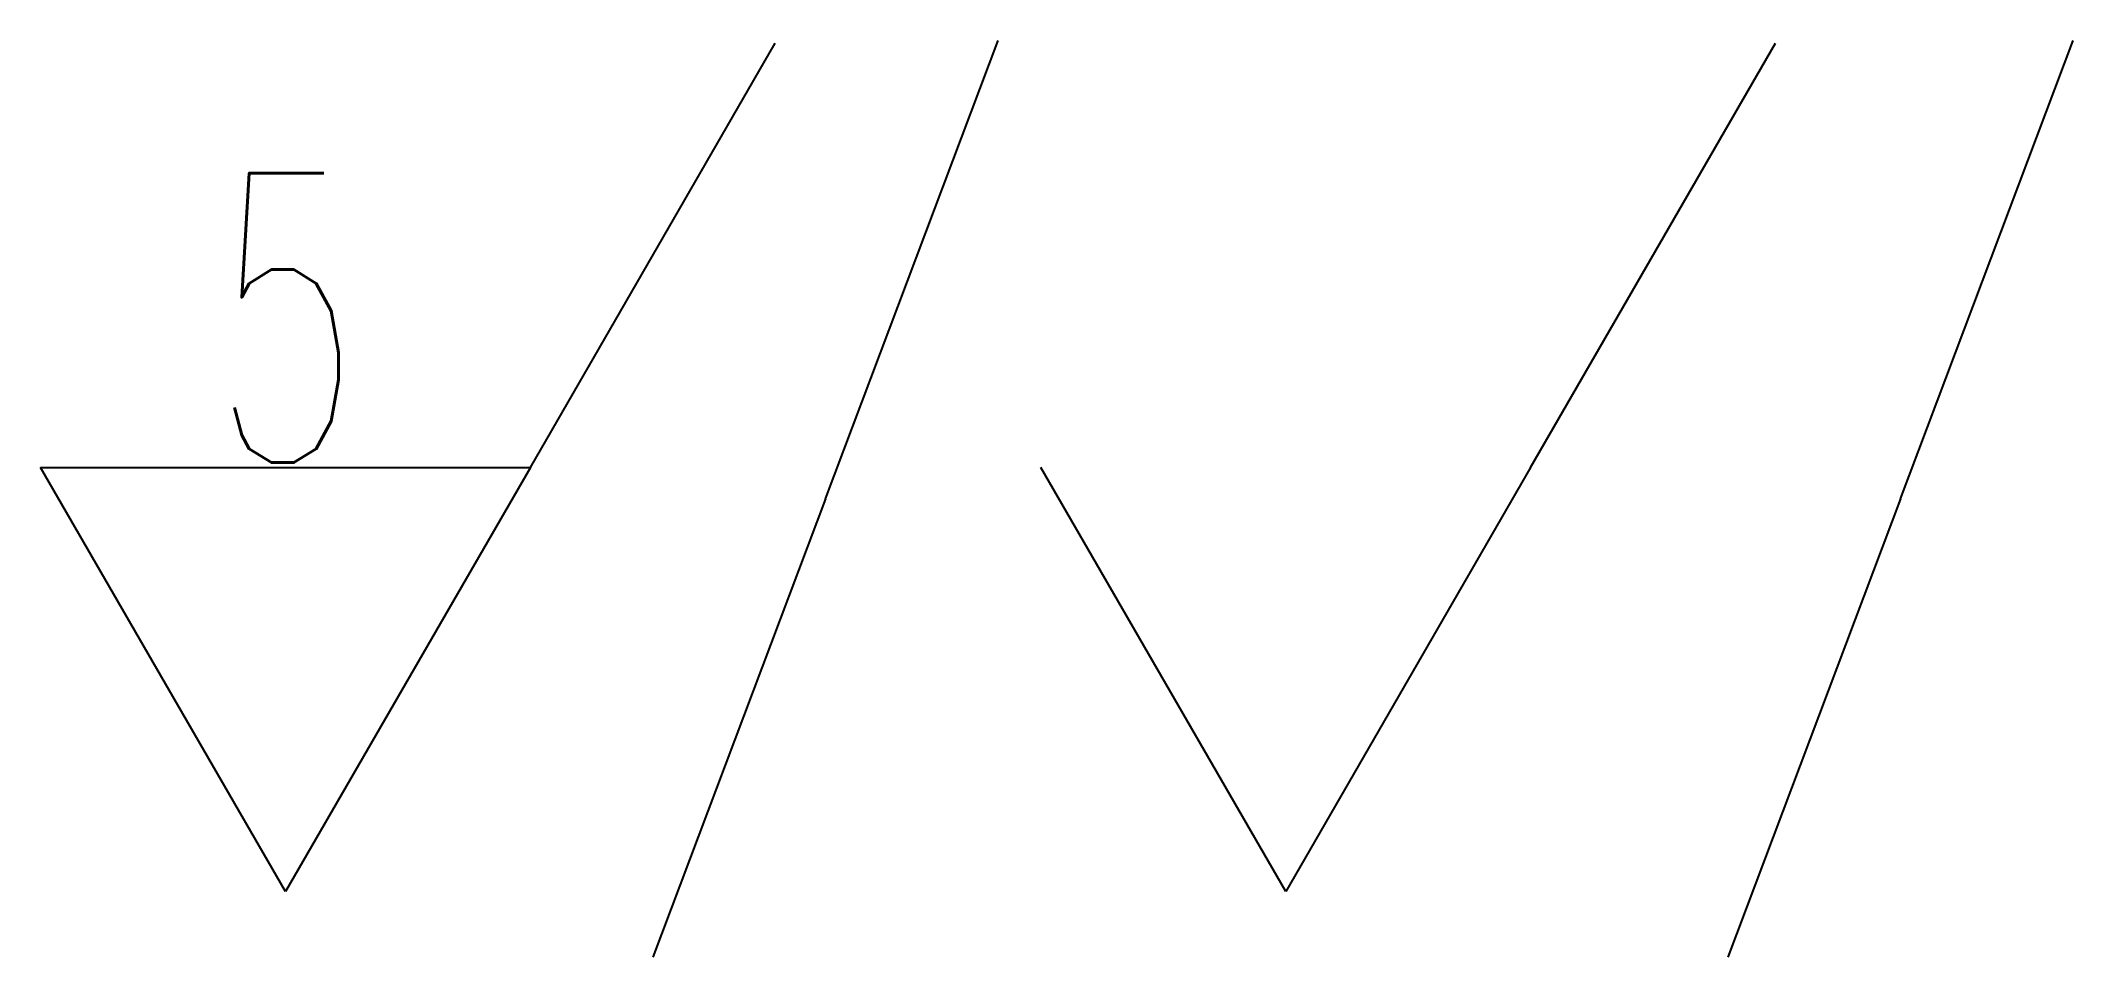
# Model space of a CAD drawing. Header units: millimetres. Extents: x 1279.7 to 1321.9, y 690.2 to 709.2.
import ezdxf

# ---------------------------------------------------------------- set-up
doc = ezdxf.new("R2010")
doc.units = ezdxf.units.MM
doc.styles.add('ROMANS', font='ROMANS', dxfattribs={"width": 0.6})

# ---------------------------------------------------------------- blocks, each defined once
blk = doc.blocks.new('chzb_5')
for p, q in [((5.075, 8.79), (10.15, 17.581)), ((11.195, 8.137), (14.774, 17.635)), ((25.805, 8.79), (30.88, 17.581)), ((33.475, 8.137), (37.054, 17.635)), ((0, 0), (-5.075, 8.79)), ((-5.075, 8.79), (5.075, 8.79)), ((5.075, 8.79), (0, 0)), ((20.73, 0), (15.655, 8.79)), ((25.805, 8.79), (20.73, 0)), ((11.195, 8.137), (7.616, -1.361)), ((33.475, 8.137), (29.896, -1.361))]:
    blk.add_line(p, q)
at = {"style": 'ROMANS', "width": 0.6}
blk.add_text('5', height=6, dxfattribs=at).set_placement((-1.523, 8.89))

msp = doc.modelspace()

# ---------------------------------------------------------------- block references
msp.add_blockref('chzb_5', (1284.822, 691.547))

doc.saveas('drawing.dxf')
